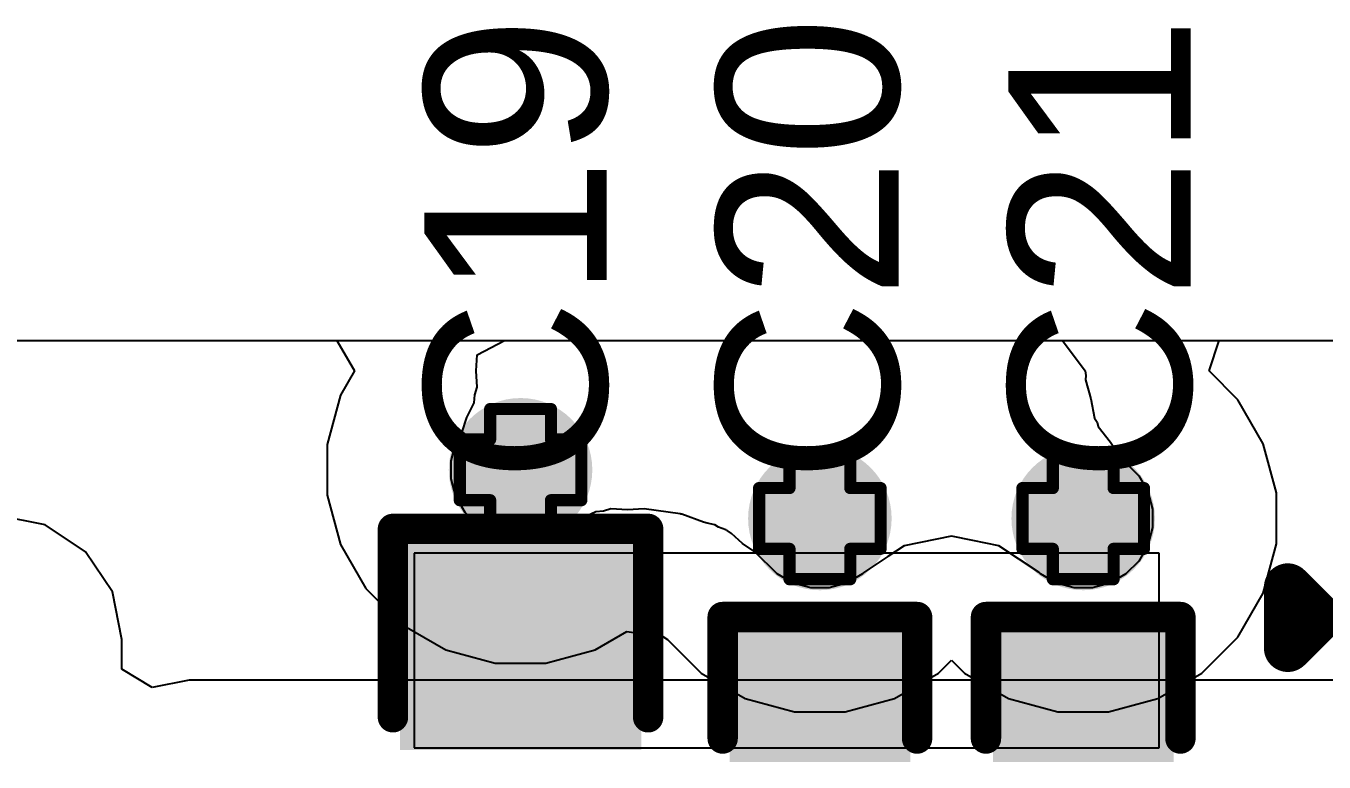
# Model space of a CAD drawing. Header units: inches. Extents: x -5 to 501, y -9 to 81.
# Drawn here: x 25.12 to 30.55, y 31.74 to 34.82 of the extents above; entities that cross this region are included whole.
import ezdxf

# ---------------------------------------------------------------- set-up
doc = ezdxf.new("R2010")
doc.units = ezdxf.units.IN
for name, color, linetype in [('Bottom Layer', 5, 'Continuous'), ('Drill Drawing', 1, 'Continuous'), ('Ground', 16, 'Continuous'), ('Power', 76, 'Continuous'), ('Top Layer', 1, 'Continuous'), ('Top Overlay', 2, 'Continuous'), ('Top Paste', 8, 'Continuous'), ('Top Solder', 216, 'Continuous'), ('Via Holes', 16, 'Continuous')]:
    doc.layers.add(name, color=color, linetype=linetype)
doc.styles.add('Arial', font='', dxfattribs={"height": 0.2})
doc.styles.get('Arial').set_extended_font_data('Arial')

msp = doc.modelspace()

# ---------------------------------------------------------------- hatches: boundary and pattern name
at = {"layer": 'Bottom Layer'}
h = msp.add_hatch(color=5, dxfattribs=at)
edge = h.paths.add_edge_path()
edge.add_arc((27.1863, 32.962), 0.3, 0, 360)
h = msp.add_hatch(color=5, dxfattribs=at)
edge = h.paths.add_edge_path()
edge.add_arc((28.4375, 32.7588), 0.3, 0, 360)
h = msp.add_hatch(color=5, dxfattribs=at)
edge = h.paths.add_edge_path()
edge.add_arc((29.5383, 32.7588), 0.3, 0, 360)
at = {"layer": 'Ground'}
h = msp.add_hatch(color=16, dxfattribs=at)
edge = h.paths.add_edge_path()
edge.add_arc((27.1863, 32.962), 0.3, 0, 360)
h = msp.add_hatch(color=16, dxfattribs=at)
edge = h.paths.add_edge_path()
edge.add_arc((28.4375, 32.7588), 0.3, 0, 360)
h = msp.add_hatch(color=16, dxfattribs=at)
edge = h.paths.add_edge_path()
edge.add_arc((29.5383, 32.7588), 0.3, 0, 360)
at = {"layer": 'Power'}
h = msp.add_hatch(color=76, dxfattribs=at)
edge = h.paths.add_edge_path()
edge.add_arc((27.1863, 32.962), 0.3, 0, 360)
h = msp.add_hatch(color=76, dxfattribs=at)
edge = h.paths.add_edge_path()
edge.add_arc((28.4375, 32.7588), 0.3, 0, 360)
h = msp.add_hatch(color=76, dxfattribs=at)
edge = h.paths.add_edge_path()
edge.add_arc((29.5383, 32.7588), 0.3, 0, 360)
at = {"layer": 'Top Layer'}
h = msp.add_hatch(color=1, dxfattribs=at)
edge = h.paths.add_edge_path()
edge.add_arc((27.1863, 32.962), 0.3, 0, 360)
h = msp.add_hatch(color=1, dxfattribs=at)
edge = h.paths.add_edge_path()
edge.add_arc((28.4375, 32.7588), 0.3, 0, 360)
h = msp.add_hatch(color=1, dxfattribs=at)
edge = h.paths.add_edge_path()
edge.add_arc((29.5383, 32.7588), 0.3, 0, 360)
for points in [[(27.6308, 31.8516), (26.7418, 31.8516), (26.7418, 32.6136), (27.6308, 32.6136)], [(28.12, 32.258), (28.755, 32.258), (28.755, 31.8008), (28.12, 31.8008)], [(29.2208, 32.258), (29.8558, 32.258), (29.8558, 31.8008), (29.2208, 31.8008)]]:
    msp.add_hatch(color=1, dxfattribs=at).paths.add_polyline_path(points)
at = {"layer": 'Top Paste'}
for points in [[(27.6308, 31.8516), (26.7418, 31.8516), (26.7418, 32.6136), (27.6308, 32.6136)], [(28.12, 32.258), (28.755, 32.258), (28.755, 31.8008), (28.12, 31.8008)], [(29.2208, 32.258), (29.8558, 32.258), (29.8558, 31.8008), (29.2208, 31.8008)]]:
    msp.add_hatch(color=8, dxfattribs=at).paths.add_polyline_path(points)
at = {"layer": 'Top Solder'}
for points in [[(27.6908, 31.7916), (26.6818, 31.7916), (26.6818, 32.6736), (27.6908, 32.6736)], [(28.06, 32.318), (28.815, 32.318), (28.815, 31.7408), (28.06, 31.7408)], [(29.1608, 32.318), (29.9158, 32.318), (29.9158, 31.7408), (29.1608, 31.7408)]]:
    msp.add_hatch(color=216, dxfattribs=at).paths.add_polyline_path(points)
at = {"layer": 'Via Holes'}
h = msp.add_hatch(color=7, dxfattribs=at)
edge = h.paths.add_edge_path()
edge.add_arc((27.1863, 32.962), 0.15, 0, 360)
h = msp.add_hatch(color=7, dxfattribs=at)
edge = h.paths.add_edge_path()
edge.add_arc((28.4375, 32.7588), 0.15, 0, 360)
h = msp.add_hatch(color=7, dxfattribs=at)
edge = h.paths.add_edge_path()
edge.add_arc((29.5383, 32.7588), 0.15, 0, 360)

# ---------------------------------------------------------------- linework, layer by layer
at = {"layer": 'Bottom Layer'}
for q in [(59.4106, 33.5026), (30.7211, 33.5026)]:
    msp.add_line((21.1074, 33.5026), q, dxfattribs=at)
at = {"layer": 'Drill Drawing'}
for points in [[(27.0593, 33.089, 0.0508, 0.0508, 0), (27.0593, 33.216, 0.0508, 0.0508, 0)], [(27.0593, 33.216, 0.0508, 0.0508, 0), (27.3133, 33.216, 0.0508, 0.0508, 0)], [(27.3133, 33.089, 0.0508, 0.0508, 0), (27.3133, 33.216, 0.0508, 0.0508, 0)], [(26.9323, 32.835, 0.0508, 0.0508, 0), (26.9323, 33.089, 0.0508, 0.0508, 0)], [(26.9323, 33.089, 0.0508, 0.0508, 0), (27.0593, 33.089, 0.0508, 0.0508, 0)], [(27.3133, 33.089, 0.0508, 0.0508, 0), (27.4403, 33.089, 0.0508, 0.0508, 0)], [(27.4403, 32.835, 0.0508, 0.0508, 0), (27.4403, 33.089, 0.0508, 0.0508, 0)], [(28.3105, 32.8858, 0.0508, 0.0508, 0), (28.3105, 33.0128, 0.0508, 0.0508, 0)], [(28.3105, 33.0128, 0.0508, 0.0508, 0), (28.5645, 33.0128, 0.0508, 0.0508, 0)], [(28.5645, 32.8858, 0.0508, 0.0508, 0), (28.5645, 33.0128, 0.0508, 0.0508, 0)], [(29.4113, 32.8858, 0.0508, 0.0508, 0), (29.4113, 33.0128, 0.0508, 0.0508, 0)], [(29.4113, 33.0128, 0.0508, 0.0508, 0), (29.6653, 33.0128, 0.0508, 0.0508, 0)], [(29.6653, 32.8858, 0.0508, 0.0508, 0), (29.6653, 33.0128, 0.0508, 0.0508, 0)], [(28.1835, 32.6318, 0.0508, 0.0508, 0), (28.1835, 32.8858, 0.0508, 0.0508, 0)], [(28.1835, 32.8858, 0.0508, 0.0508, 0), (28.3105, 32.8858, 0.0508, 0.0508, 0)], [(28.5645, 32.8858, 0.0508, 0.0508, 0), (28.6915, 32.8858, 0.0508, 0.0508, 0)], [(28.6915, 32.6318, 0.0508, 0.0508, 0), (28.6915, 32.8858, 0.0508, 0.0508, 0)], [(29.2843, 32.6318, 0.0508, 0.0508, 0), (29.2843, 32.8858, 0.0508, 0.0508, 0)], [(29.2843, 32.8858, 0.0508, 0.0508, 0), (29.4113, 32.8858, 0.0508, 0.0508, 0)], [(29.6653, 32.8858, 0.0508, 0.0508, 0), (29.7923, 32.8858, 0.0508, 0.0508, 0)], [(29.7923, 32.6318, 0.0508, 0.0508, 0), (29.7923, 32.8858, 0.0508, 0.0508, 0)], [(26.9323, 32.835, 0.0508, 0.0508, 0), (27.0593, 32.835, 0.0508, 0.0508, 0)], [(27.0593, 32.708, 0.0508, 0.0508, 0), (27.0593, 32.835, 0.0508, 0.0508, 0)], [(27.3133, 32.835, 0.0508, 0.0508, 0), (27.4403, 32.835, 0.0508, 0.0508, 0)], [(27.3133, 32.708, 0.0508, 0.0508, 0), (27.3133, 32.835, 0.0508, 0.0508, 0)], [(27.0593, 32.708, 0.0508, 0.0508, 0), (27.3133, 32.708, 0.0508, 0.0508, 0)], [(28.1835, 32.6318, 0.0508, 0.0508, 0), (28.3105, 32.6318, 0.0508, 0.0508, 0)], [(28.3105, 32.5048, 0.0508, 0.0508, 0), (28.3105, 32.6318, 0.0508, 0.0508, 0)], [(28.5645, 32.6318, 0.0508, 0.0508, 0), (28.6915, 32.6318, 0.0508, 0.0508, 0)], [(28.5645, 32.5048, 0.0508, 0.0508, 0), (28.5645, 32.6318, 0.0508, 0.0508, 0)], [(29.2843, 32.6318, 0.0508, 0.0508, 0), (29.4113, 32.6318, 0.0508, 0.0508, 0)], [(29.4113, 32.5048, 0.0508, 0.0508, 0), (29.4113, 32.6318, 0.0508, 0.0508, 0)], [(29.6653, 32.6318, 0.0508, 0.0508, 0), (29.7923, 32.6318, 0.0508, 0.0508, 0)], [(29.6653, 32.5048, 0.0508, 0.0508, 0), (29.6653, 32.6318, 0.0508, 0.0508, 0)], [(28.3105, 32.5048, 0.0508, 0.0508, 0), (28.5645, 32.5048, 0.0508, 0.0508, 0)], [(29.4113, 32.5048, 0.0508, 0.0508, 0), (29.6653, 32.5048, 0.0508, 0.0508, 0)]]:
    msp.add_lwpolyline(points, format="xyseb", dxfattribs=at)
for points in [[(27.0466, 33.216, 0.0254, 0.0254, 1), (27.072, 33.216, 0.0254, 0.0254, 1)], [(27.0466, 33.216, 0.0254, 0.0254, 1), (27.072, 33.216, 0.0254, 0.0254, 1)], [(27.3006, 33.216, 0.0254, 0.0254, 1), (27.326, 33.216, 0.0254, 0.0254, 1)], [(27.3006, 33.216, 0.0254, 0.0254, 1), (27.326, 33.216, 0.0254, 0.0254, 1)], [(26.9196, 33.089, 0.0254, 0.0254, 1), (26.945, 33.089, 0.0254, 0.0254, 1)], [(26.9196, 33.089, 0.0254, 0.0254, 1), (26.945, 33.089, 0.0254, 0.0254, 1)], [(27.0466, 33.089, 0.0254, 0.0254, 1), (27.072, 33.089, 0.0254, 0.0254, 1)], [(27.0466, 33.089, 0.0254, 0.0254, 1), (27.072, 33.089, 0.0254, 0.0254, 1)], [(27.3006, 33.089, 0.0254, 0.0254, 1), (27.326, 33.089, 0.0254, 0.0254, 1)], [(27.3006, 33.089, 0.0254, 0.0254, 1), (27.326, 33.089, 0.0254, 0.0254, 1)], [(27.4276, 33.089, 0.0254, 0.0254, 1), (27.453, 33.089, 0.0254, 0.0254, 1)], [(27.4276, 33.089, 0.0254, 0.0254, 1), (27.453, 33.089, 0.0254, 0.0254, 1)], [(28.2978, 33.0128, 0.0254, 0.0254, 1), (28.3232, 33.0128, 0.0254, 0.0254, 1)], [(28.2978, 33.0128, 0.0254, 0.0254, 1), (28.3232, 33.0128, 0.0254, 0.0254, 1)], [(28.5518, 33.0128, 0.0254, 0.0254, 1), (28.5772, 33.0128, 0.0254, 0.0254, 1)], [(28.5518, 33.0128, 0.0254, 0.0254, 1), (28.5772, 33.0128, 0.0254, 0.0254, 1)], [(29.3986, 33.0128, 0.0254, 0.0254, 1), (29.424, 33.0128, 0.0254, 0.0254, 1)], [(29.3986, 33.0128, 0.0254, 0.0254, 1), (29.424, 33.0128, 0.0254, 0.0254, 1)], [(29.6526, 33.0128, 0.0254, 0.0254, 1), (29.678, 33.0128, 0.0254, 0.0254, 1)], [(29.6526, 33.0128, 0.0254, 0.0254, 1), (29.678, 33.0128, 0.0254, 0.0254, 1)], [(28.1708, 32.8858, 0.0254, 0.0254, 1), (28.1962, 32.8858, 0.0254, 0.0254, 1)], [(28.1708, 32.8858, 0.0254, 0.0254, 1), (28.1962, 32.8858, 0.0254, 0.0254, 1)], [(28.2978, 32.8858, 0.0254, 0.0254, 1), (28.3232, 32.8858, 0.0254, 0.0254, 1)], [(28.2978, 32.8858, 0.0254, 0.0254, 1), (28.3232, 32.8858, 0.0254, 0.0254, 1)], [(28.5518, 32.8858, 0.0254, 0.0254, 1), (28.5772, 32.8858, 0.0254, 0.0254, 1)], [(28.5518, 32.8858, 0.0254, 0.0254, 1), (28.5772, 32.8858, 0.0254, 0.0254, 1)], [(28.6788, 32.8858, 0.0254, 0.0254, 1), (28.7042, 32.8858, 0.0254, 0.0254, 1)], [(28.6788, 32.8858, 0.0254, 0.0254, 1), (28.7042, 32.8858, 0.0254, 0.0254, 1)], [(29.2716, 32.8858, 0.0254, 0.0254, 1), (29.297, 32.8858, 0.0254, 0.0254, 1)], [(29.2716, 32.8858, 0.0254, 0.0254, 1), (29.297, 32.8858, 0.0254, 0.0254, 1)], [(29.3986, 32.8858, 0.0254, 0.0254, 1), (29.424, 32.8858, 0.0254, 0.0254, 1)], [(29.3986, 32.8858, 0.0254, 0.0254, 1), (29.424, 32.8858, 0.0254, 0.0254, 1)], [(29.6526, 32.8858, 0.0254, 0.0254, 1), (29.678, 32.8858, 0.0254, 0.0254, 1)], [(29.6526, 32.8858, 0.0254, 0.0254, 1), (29.678, 32.8858, 0.0254, 0.0254, 1)], [(29.7796, 32.8858, 0.0254, 0.0254, 1), (29.805, 32.8858, 0.0254, 0.0254, 1)], [(29.7796, 32.8858, 0.0254, 0.0254, 1), (29.805, 32.8858, 0.0254, 0.0254, 1)], [(26.9196, 32.835, 0.0254, 0.0254, 1), (26.945, 32.835, 0.0254, 0.0254, 1)], [(26.9196, 32.835, 0.0254, 0.0254, 1), (26.945, 32.835, 0.0254, 0.0254, 1)], [(27.0466, 32.835, 0.0254, 0.0254, 1), (27.072, 32.835, 0.0254, 0.0254, 1)], [(27.0466, 32.835, 0.0254, 0.0254, 1), (27.072, 32.835, 0.0254, 0.0254, 1)], [(27.3006, 32.835, 0.0254, 0.0254, 1), (27.326, 32.835, 0.0254, 0.0254, 1)], [(27.3006, 32.835, 0.0254, 0.0254, 1), (27.326, 32.835, 0.0254, 0.0254, 1)], [(27.4276, 32.835, 0.0254, 0.0254, 1), (27.453, 32.835, 0.0254, 0.0254, 1)], [(27.4276, 32.835, 0.0254, 0.0254, 1), (27.453, 32.835, 0.0254, 0.0254, 1)], [(27.0466, 32.708, 0.0254, 0.0254, 1), (27.072, 32.708, 0.0254, 0.0254, 1)], [(27.0466, 32.708, 0.0254, 0.0254, 1), (27.072, 32.708, 0.0254, 0.0254, 1)], [(27.3006, 32.708, 0.0254, 0.0254, 1), (27.326, 32.708, 0.0254, 0.0254, 1)], [(27.3006, 32.708, 0.0254, 0.0254, 1), (27.326, 32.708, 0.0254, 0.0254, 1)], [(28.1708, 32.6318, 0.0254, 0.0254, 1), (28.1962, 32.6318, 0.0254, 0.0254, 1)], [(28.1708, 32.6318, 0.0254, 0.0254, 1), (28.1962, 32.6318, 0.0254, 0.0254, 1)], [(28.2978, 32.6318, 0.0254, 0.0254, 1), (28.3232, 32.6318, 0.0254, 0.0254, 1)], [(28.2978, 32.6318, 0.0254, 0.0254, 1), (28.3232, 32.6318, 0.0254, 0.0254, 1)], [(28.5518, 32.6318, 0.0254, 0.0254, 1), (28.5772, 32.6318, 0.0254, 0.0254, 1)], [(28.5518, 32.6318, 0.0254, 0.0254, 1), (28.5772, 32.6318, 0.0254, 0.0254, 1)], [(28.6788, 32.6318, 0.0254, 0.0254, 1), (28.7042, 32.6318, 0.0254, 0.0254, 1)], [(28.6788, 32.6318, 0.0254, 0.0254, 1), (28.7042, 32.6318, 0.0254, 0.0254, 1)], [(29.2716, 32.6318, 0.0254, 0.0254, 1), (29.297, 32.6318, 0.0254, 0.0254, 1)], [(29.2716, 32.6318, 0.0254, 0.0254, 1), (29.297, 32.6318, 0.0254, 0.0254, 1)], [(29.3986, 32.6318, 0.0254, 0.0254, 1), (29.424, 32.6318, 0.0254, 0.0254, 1)], [(29.3986, 32.6318, 0.0254, 0.0254, 1), (29.424, 32.6318, 0.0254, 0.0254, 1)], [(29.6526, 32.6318, 0.0254, 0.0254, 1), (29.678, 32.6318, 0.0254, 0.0254, 1)], [(29.6526, 32.6318, 0.0254, 0.0254, 1), (29.678, 32.6318, 0.0254, 0.0254, 1)], [(29.7796, 32.6318, 0.0254, 0.0254, 1), (29.805, 32.6318, 0.0254, 0.0254, 1)], [(29.7796, 32.6318, 0.0254, 0.0254, 1), (29.805, 32.6318, 0.0254, 0.0254, 1)], [(28.2978, 32.5048, 0.0254, 0.0254, 1), (28.3232, 32.5048, 0.0254, 0.0254, 1)], [(28.2978, 32.5048, 0.0254, 0.0254, 1), (28.3232, 32.5048, 0.0254, 0.0254, 1)], [(28.5518, 32.5048, 0.0254, 0.0254, 1), (28.5772, 32.5048, 0.0254, 0.0254, 1)], [(28.5518, 32.5048, 0.0254, 0.0254, 1), (28.5772, 32.5048, 0.0254, 0.0254, 1)], [(29.3986, 32.5048, 0.0254, 0.0254, 1), (29.424, 32.5048, 0.0254, 0.0254, 1)], [(29.3986, 32.5048, 0.0254, 0.0254, 1), (29.424, 32.5048, 0.0254, 0.0254, 1)], [(29.6526, 32.5048, 0.0254, 0.0254, 1), (29.678, 32.5048, 0.0254, 0.0254, 1)], [(29.6526, 32.5048, 0.0254, 0.0254, 1), (29.678, 32.5048, 0.0254, 0.0254, 1)]]:
    msp.add_lwpolyline(points, format="xyseb", close=True, dxfattribs=at)
at = {"layer": 'Ground'}
for q in [(59.4106, 33.5026), (30.7211, 33.5026)]:
    msp.add_line((21.1074, 33.5026), q, dxfattribs=at)
at = {"layer": 'Power'}
for p, q in [((21.1074, 33.5026), (59.4106, 33.5026)), ((21.1074, 33.5026), (26.4187, 33.5026)), ((26.4187, 33.5026), (26.4921, 33.3756)), ((27.0056, 33.4432), (27.1195, 33.5026)), ((27.1195, 33.5026), (29.452, 33.5026)), ((29.452, 33.5026), (29.5462, 33.3756)), ((30.0642, 33.3756), (30.1063, 33.5026)), ((30.1063, 33.5026), (30.7211, 33.5026)), ((27.0011, 33.3756), (27.0056, 33.4432)), ((26.4921, 33.3756), (26.4333, 33.2739)), ((27.0056, 33.308), (27.0011, 33.3756)), ((29.5462, 33.3756), (29.5499, 33.3569)), ((30.1849, 33.2549), (30.0642, 33.3756)), ((29.5499, 33.3569), (29.5476, 33.338)), ((29.5476, 33.338), (29.5695, 33.2584)), ((26.4333, 33.2739), (26.3783, 33.0684)), ((26.9924, 33.2415), (26.9946, 33.2756)), ((26.9946, 33.2756), (27.0056, 33.308)), ((26.9624, 33.1808), (26.9924, 33.2415)), ((29.5695, 33.2584), (29.5857, 33.1774)), ((30.2912, 33.0707), (30.1849, 33.2549)), ((26.9406, 33.1166), (26.9624, 33.1808)), ((29.5857, 33.1774), (29.5962, 33.1615)), ((29.5962, 33.1615), (29.6013, 33.1432)), ((26.916, 33.074), (26.9406, 33.1166)), ((29.6013, 33.1432), (29.6521, 33.078)), ((26.3783, 33.0684), (26.3783, 32.8556)), ((26.8962, 33.0002), (26.916, 33.074)), ((29.6521, 33.078), (29.6979, 33.0094)), ((30.3463, 32.8652), (30.2912, 33.0707)), ((26.8962, 32.9238), (26.8962, 33.0002)), ((29.6979, 33.0094), (29.7704, 32.9369)), ((26.916, 32.8501), (26.8962, 32.9238)), ((29.7704, 32.9369), (29.8086, 32.8708)), ((26.3783, 32.8556), (26.4333, 32.6501)), ((26.9542, 32.7839), (26.916, 32.8501)), ((29.8086, 32.8708), (29.8283, 32.797)), ((30.3463, 32.6524), (30.3463, 32.8652)), ((27.0082, 32.7299), (26.9542, 32.7839)), ((27.5007, 32.7871), (27.438, 32.7567)), ((27.5329, 32.7889), (27.5007, 32.7871)), ((27.5634, 32.7993), (27.5329, 32.7889)), ((27.6329, 32.7947), (27.5634, 32.7993)), ((27.7024, 32.7988), (27.6329, 32.7947)), ((27.853, 32.7778), (27.7024, 32.7988)), ((27.8564, 32.7766), (27.853, 32.7778)), ((27.86, 32.7768), (27.8564, 32.7766)), ((27.9517, 32.7435), (27.86, 32.7768)), ((29.8283, 32.797), (29.8283, 32.7206)), ((27.0743, 32.6917), (27.0082, 32.7299)), ((27.372, 32.7343), (27.2982, 32.6917)), ((27.438, 32.7567), (27.372, 32.7343)), ((27.9659, 32.7385), (27.9517, 32.7435)), ((27.9983, 32.7321), (27.9659, 32.7385)), ((28.0134, 32.722), (27.9983, 32.7321)), ((28.0439, 32.7114), (28.0134, 32.722)), ((29.8283, 32.7206), (29.8086, 32.6469)), ((27.1481, 32.672), (27.0743, 32.6917)), ((27.2244, 32.672), (27.1481, 32.672)), ((27.2982, 32.6917), (27.2244, 32.672)), ((28.0466, 32.709), (28.0439, 32.7114)), ((28.0499, 32.7078), (28.0466, 32.709)), ((28.0685, 32.6965), (28.0499, 32.7078)), ((28.1145, 32.6544), (28.0685, 32.6965)), ((28.9879, 32.6845), (28.7897, 32.645)), ((29.0775, 32.6666), (28.9879, 32.6845)), ((28.9879, 32.6845), (28.9879, 32.6845)), ((29.1861, 32.645), (29.0775, 32.6666)), ((26.4333, 32.6501), (26.5397, 32.4659)), ((28.1663, 32.6198), (28.1145, 32.6544)), ((28.2594, 32.5267), (28.1663, 32.6198)), ((28.7897, 32.645), (28.7222, 32.5999)), ((28.7897, 32.645), (28.7897, 32.645)), ((28.7897, 32.645), (28.7897, 32.645)), ((29.3542, 32.5328), (29.1861, 32.645)), ((29.1861, 32.645), (29.1861, 32.645)), ((29.8086, 32.6469), (29.7704, 32.5807)), ((30.2912, 32.4469), (30.3463, 32.6524)), ((28.7222, 32.5999), (28.6217, 32.5328)), ((29.7704, 32.5807), (29.7164, 32.5267)), ((28.3256, 32.4885), (28.2594, 32.5267)), ((28.6156, 32.5267), (28.5495, 32.4885)), ((28.6217, 32.5328), (28.6156, 32.5267)), ((29.3542, 32.5327), (29.3542, 32.5328)), ((29.3602, 32.5267), (29.3542, 32.5327)), ((29.4263, 32.4885), (29.3602, 32.5267)), ((29.7164, 32.5267), (29.6502, 32.4885)), ((26.5397, 32.4659), (26.6901, 32.3154)), ((28.3993, 32.4688), (28.3256, 32.4885)), ((28.4757, 32.4688), (28.3993, 32.4688)), ((28.5495, 32.4885), (28.4757, 32.4688)), ((29.5001, 32.4688), (29.4263, 32.4885)), ((29.5765, 32.4688), (29.5001, 32.4688)), ((29.6502, 32.4885), (29.5765, 32.4688)), ((30.1849, 32.2627), (30.2912, 32.4469)), ((26.6901, 32.3154), (26.8744, 32.2091)), ((27.4981, 32.2091), (27.631, 32.2858)), ((27.631, 32.2858), (27.7815, 32.2648)), ((27.7815, 32.2648), (27.8001, 32.2535)), ((27.8001, 32.2535), (27.9414, 32.1122)), ((30.0344, 32.1122), (30.1849, 32.2627)), ((26.8744, 32.2091), (27.0799, 32.154)), ((27.2926, 32.154), (27.4981, 32.2091)), ((27.0799, 32.154), (27.2926, 32.154)), ((28.9336, 32.1122), (28.9879, 32.1665)), ((28.9879, 32.1665), (29.0422, 32.1122)), ((27.9414, 32.1122), (28.1256, 32.0059)), ((28.7494, 32.0059), (28.9336, 32.1122)), ((29.0422, 32.1122), (29.2264, 32.0059)), ((29.8502, 32.0059), (30.0344, 32.1122)), ((28.1256, 32.0059), (28.3311, 31.9508)), ((28.5439, 31.9508), (28.7494, 32.0059)), ((29.2264, 32.0059), (29.4319, 31.9508)), ((29.6447, 31.9508), (29.8502, 32.0059)), ((28.3311, 31.9508), (28.5439, 31.9508)), ((29.4319, 31.9508), (29.6447, 31.9508))]:
    msp.add_line(p, q, dxfattribs=at)
at = {"layer": 'Top Layer'}
for p, q in [((21.1074, 33.5026), (59.4106, 33.5026)), ((21.1074, 33.5026), (30.7211, 33.5026)), ((25.1996, 32.7318), (25.0014, 32.7713)), ((25.3676, 32.6196), (25.1996, 32.7318)), ((25.4799, 32.4515), (25.3676, 32.6196)), ((29.8558, 32.6136), (26.7418, 32.6136)), ((26.7418, 32.6136), (26.7418, 31.8008)), ((29.8558, 31.8008), (29.8558, 32.6136)), ((25.5193, 32.2533), (25.4799, 32.4515)), ((25.5193, 32.1286), (25.5193, 32.2533)), ((25.6463, 32.0521), (25.5193, 32.1286)), ((25.8014, 32.083), (25.6463, 32.0521)), ((32.198, 32.083), (25.8014, 32.083)), ((26.7418, 31.8008), (29.8558, 31.8008))]:
    msp.add_line(p, q, dxfattribs=at)
at = {"layer": 'Top Overlay'}
for points in [[(26.6529, 32.7152, 0.127, 0.127, 0), (27.7197, 32.7152, 0.127, 0.127, 0)], [(26.6529, 31.9278, 0.127, 0.127, 0), (26.6529, 32.7152, 0.127, 0.127, 0)], [(27.7197, 31.9278, 0.127, 0.127, 0), (27.7197, 32.7152, 0.127, 0.127, 0)], [(30.3936, 32.2172, 0.2, 0.2, 0), (30.3936, 32.4712, 0.2, 0.2, 0)], [(30.3936, 32.4712, 0.2, 0.2, 0), (30.5206, 32.3442, 0.2, 0.2, 0)], [(28.0311, 31.8389, 0.127, 0.127, 0), (28.0311, 32.3469, 0.127, 0.127, 0)], [(28.0311, 32.3469, 0.127, 0.127, 0), (28.8439, 32.3469, 0.127, 0.127, 0)], [(28.8439, 31.8389, 0.127, 0.127, 0), (28.8439, 32.3469, 0.127, 0.127, 0)], [(29.1319, 31.8389, 0.127, 0.127, 0), (29.1319, 32.3469, 0.127, 0.127, 0)], [(29.1319, 32.3469, 0.127, 0.127, 0), (29.9447, 32.3469, 0.127, 0.127, 0)], [(29.9447, 31.8389, 0.127, 0.127, 0), (29.9447, 32.3469, 0.127, 0.127, 0)], [(30.3936, 32.2172, 0.2, 0.2, 0), (30.5206, 32.3442, 0.2, 0.2, 0)]]:
    msp.add_lwpolyline(points, format="xyseb", dxfattribs=at)
for points in [[(26.6211, 32.7152, 0.0635, 0.0635, 1), (26.6846, 32.7152, 0.0635, 0.0635, 1)], [(26.6211, 32.7152, 0.0635, 0.0635, 1), (26.6846, 32.7152, 0.0635, 0.0635, 1)], [(27.6879, 32.7152, 0.0635, 0.0635, 1), (27.7514, 32.7152, 0.0635, 0.0635, 1)], [(27.6879, 32.7152, 0.0635, 0.0635, 1), (27.7514, 32.7152, 0.0635, 0.0635, 1)], [(30.3436, 32.4712, 0.1, 0.1, 1), (30.4436, 32.4712, 0.1, 0.1, 1)], [(30.3436, 32.4712, 0.1, 0.1, 1), (30.4436, 32.4712, 0.1, 0.1, 1)], [(27.9994, 32.3469, 0.0635, 0.0635, 1), (28.0629, 32.3469, 0.0635, 0.0635, 1)], [(27.9994, 32.3469, 0.0635, 0.0635, 1), (28.0629, 32.3469, 0.0635, 0.0635, 1)], [(28.8122, 32.3469, 0.0635, 0.0635, 1), (28.8757, 32.3469, 0.0635, 0.0635, 1)], [(28.8122, 32.3469, 0.0635, 0.0635, 1), (28.8757, 32.3469, 0.0635, 0.0635, 1)], [(29.1001, 32.3469, 0.0635, 0.0635, 1), (29.1636, 32.3469, 0.0635, 0.0635, 1)], [(29.1001, 32.3469, 0.0635, 0.0635, 1), (29.1636, 32.3469, 0.0635, 0.0635, 1)], [(29.9129, 32.3469, 0.0635, 0.0635, 1), (29.9764, 32.3469, 0.0635, 0.0635, 1)], [(29.9129, 32.3469, 0.0635, 0.0635, 1), (29.9764, 32.3469, 0.0635, 0.0635, 1)], [(30.4706, 32.3442, 0.1, 0.1, 1), (30.5706, 32.3442, 0.1, 0.1, 1)], [(30.4706, 32.3442, 0.1, 0.1, 1), (30.5706, 32.3442, 0.1, 0.1, 1)], [(30.3436, 32.2172, 0.1, 0.1, 1), (30.4436, 32.2172, 0.1, 0.1, 1)], [(30.3436, 32.2172, 0.1, 0.1, 1), (30.4436, 32.2172, 0.1, 0.1, 1)], [(26.6211, 31.9278, 0.0635, 0.0635, 1), (26.6846, 31.9278, 0.0635, 0.0635, 1)], [(27.6879, 31.9278, 0.0635, 0.0635, 1), (27.7514, 31.9278, 0.0635, 0.0635, 1)], [(27.9994, 31.8389, 0.0635, 0.0635, 1), (28.0629, 31.8389, 0.0635, 0.0635, 1)], [(28.8122, 31.8389, 0.0635, 0.0635, 1), (28.8757, 31.8389, 0.0635, 0.0635, 1)], [(29.1001, 31.8389, 0.0635, 0.0635, 1), (29.1636, 31.8389, 0.0635, 0.0635, 1)], [(29.9129, 31.8389, 0.0635, 0.0635, 1), (29.9764, 31.8389, 0.0635, 0.0635, 1)]]:
    msp.add_lwpolyline(points, format="xyseb", close=True, dxfattribs=at)

# ---------------------------------------------------------------- texts
at = {"layer": 'Top Overlay', "style": 'Arial'}
for s, p in [('C19', (27.5462, 32.906)), ('C20', (28.7671, 32.906)), ('C21', (29.988, 32.906))]:
    msp.add_text(s, height=0.762, rotation=90, dxfattribs=at).set_placement(p)

doc.saveas('drawing.dxf')
